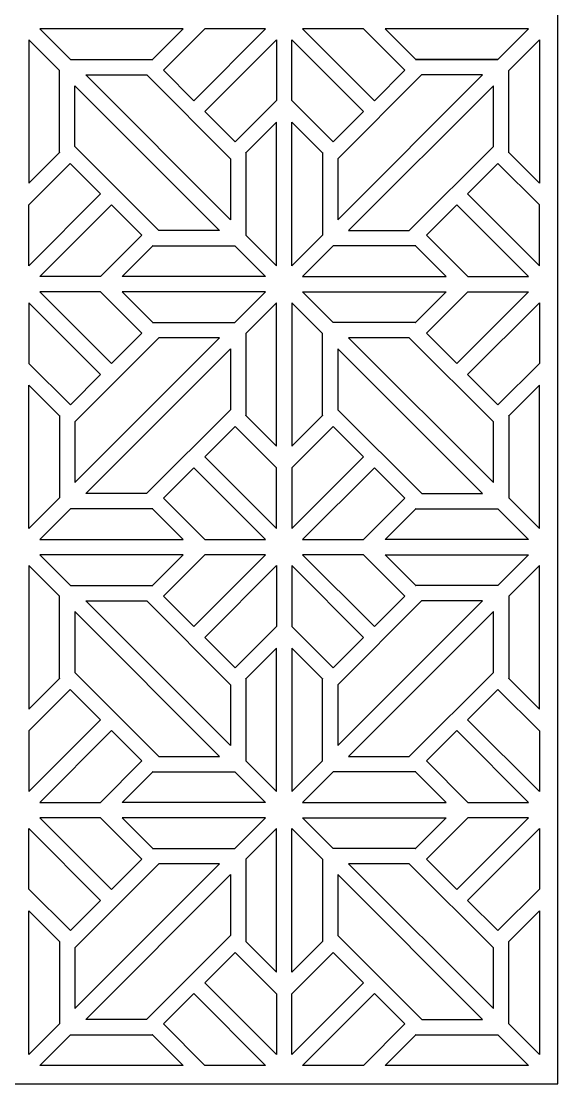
# Model space of a CAD drawing. Header units: centimetres. Extents: x -9.7 to 10.1, y -10.4 to 8.8.
# Drawn here: x -4.83 to 0, y -10.38 to -0.8 of the extents above; entities that cross this region are included whole.
import ezdxf

# ---------------------------------------------------------------- set-up
doc = ezdxf.new("R2010")
doc.units = ezdxf.units.CM
doc.header["$MEASUREMENT"] = 0

msp = doc.modelspace()

# ---------------------------------------------------------------- linework, layer by layer
at = {"color": 177}
for points, knots in [([(-9.6675, -10.37523), (-9.6675, -10.37523), (-9.6675, 8.76644), (-9.6675, 8.76644), (-9.6675, 8.76644), (-9.6675, 8.76644), (0, 8.76644), (0, 8.76644), (0, 8.76644), (0, 8.76644), (0, -10.37523), (0, -10.37523), (0, -10.37523), (0, -10.37523), (-9.6675, -10.37523), (-9.6675, -10.37523)], [0, 0, 0, 0, 0.2, 0.2, 0.2, 0.2, 0.4, 0.4, 0.4, 0.4, 0.6, 0.6, 0.6, 0.6, 1, 1, 1, 1]), ([(-3.64948, -1.14882), (-3.64948, -1.14882), (-3.64864, -1.14966), (-3.64864, -1.14966), (-3.64864, -1.14966), (-3.64864, -1.14966), (-4.39083, -1.14966), (-4.39083, -1.14966), (-4.39083, -1.14966), (-4.39083, -1.14966), (-4.66705, -0.87345), (-4.66705, -0.87345), (-4.66705, -0.87345), (-4.66705, -0.87345), (-3.37411, -0.87345), (-3.37411, -0.87345), (-3.37411, -0.87345), (-3.37411, -0.87345), (-3.65033, -1.14966), (-3.65033, -1.14966), (-3.65033, -1.14966), (-3.65033, -1.14966), (-3.64948, -1.14882), (-3.64948, -1.14882)], [0, 0, 0, 0, 0.1428571, 0.1428571, 0.1428571, 0.1428571, 0.2857143, 0.2857143, 0.2857143, 0.2857143, 0.4285714, 0.4285714, 0.4285714, 0.4285714, 0.5714286, 0.5714286, 0.5714286, 0.5714286, 0.7142857, 0.7142857, 0.7142857, 0.7142857, 1, 1, 1, 1]), ([(-3.55183, -1.24648), (-3.55183, -1.24648), (-3.17881, -0.87345), (-3.17881, -0.87345), (-3.17881, -0.87345), (-3.17881, -0.87345), (-2.63193, -0.87345), (-2.63193, -0.87345), (-2.63193, -0.87345), (-2.63193, -0.87345), (-3.27839, -1.51991), (-3.27839, -1.51991), (-3.27839, -1.51991), (-3.27839, -1.51991), (-3.55183, -1.24648), (-3.55183, -1.24648)], [0, 0, 0, 0, 0.2, 0.2, 0.2, 0.2, 0.4, 0.4, 0.4, 0.4, 0.6, 0.6, 0.6, 0.6, 1, 1, 1, 1]), ([(-1.65204, -1.51991), (-1.65204, -1.51991), (-2.2985, -0.87345), (-2.2985, -0.87345), (-2.2985, -0.87345), (-2.2985, -0.87345), (-1.75163, -0.87345), (-1.75163, -0.87345), (-1.75163, -0.87345), (-1.75163, -0.87345), (-1.37861, -1.24648), (-1.37861, -1.24648), (-1.37861, -1.24648), (-1.37861, -1.24648), (-1.65204, -1.51991), (-1.65204, -1.51991)], [0, 0, 0, 0, 0.2, 0.2, 0.2, 0.2, 0.4, 0.4, 0.4, 0.4, 0.6, 0.6, 0.6, 0.6, 1, 1, 1, 1]), ([(-1.2801, -1.14966), (-1.2801, -1.14966), (-1.55632, -0.87345), (-1.55632, -0.87345), (-1.55632, -0.87345), (-1.55632, -0.87345), (-0.26338, -0.87345), (-0.26338, -0.87345), (-0.26338, -0.87345), (-0.26338, -0.87345), (-0.5396, -1.14966), (-0.5396, -1.14966), (-0.5396, -1.14966), (-0.5396, -1.14966), (-1.2801, -1.14966), (-1.2801, -1.14966)], [0, 0, 0, 0, 0.2, 0.2, 0.2, 0.2, 0.4, 0.4, 0.4, 0.4, 0.6, 0.6, 0.6, 0.6, 1, 1, 1, 1]), ([(-4.48848, -1.98782), (-4.48848, -1.98782), (-4.7647, -2.26403), (-4.7647, -2.26403), (-4.7647, -2.26403), (-4.7647, -2.26403), (-4.7647, -0.9711), (-4.7647, -0.9711), (-4.7647, -0.9711), (-4.7647, -0.9711), (-4.48848, -1.24731), (-4.48848, -1.24731), (-4.48848, -1.24731), (-4.48848, -1.24731), (-4.48848, -1.98951), (-4.48848, -1.98951), (-4.48848, -1.98951), (-4.48848, -1.98951), (-4.48848, -1.98782), (-4.48848, -1.98782)], [0, 0, 0, 0, 0.1666667, 0.1666667, 0.1666667, 0.1666667, 0.3333333, 0.3333333, 0.3333333, 0.3333333, 0.5, 0.5, 0.5, 0.5, 0.6666667, 0.6666667, 0.6666667, 0.6666667, 1, 1, 1, 1]), ([(-2.53427, -1.51798), (-2.53427, -1.51798), (-2.53427, -0.9711), (-2.53427, -0.9711), (-2.53427, -0.9711), (-2.53427, -0.9711), (-3.18073, -1.61757), (-3.18073, -1.61757), (-3.18073, -1.61757), (-3.18073, -1.61757), (-2.9073, -1.891), (-2.9073, -1.891), (-2.9073, -1.891), (-2.9073, -1.891), (-2.53427, -1.51798), (-2.53427, -1.51798)], [0, 0, 0, 0, 0.2, 0.2, 0.2, 0.2, 0.4, 0.4, 0.4, 0.4, 0.6, 0.6, 0.6, 0.6, 1, 1, 1, 1]), ([(-1.7497, -1.61757), (-1.7497, -1.61757), (-2.39616, -0.9711), (-2.39616, -0.9711), (-2.39616, -0.9711), (-2.39616, -0.9711), (-2.39616, -1.51798), (-2.39616, -1.51798), (-2.39616, -1.51798), (-2.39616, -1.51798), (-2.02313, -1.891), (-2.02313, -1.891), (-2.02313, -1.891), (-2.02313, -1.891), (-1.7497, -1.61757), (-1.7497, -1.61757)], [0, 0, 0, 0, 0.2, 0.2, 0.2, 0.2, 0.4, 0.4, 0.4, 0.4, 0.6, 0.6, 0.6, 0.6, 1, 1, 1, 1]), ([(-0.44195, -1.98782), (-0.44195, -1.98782), (-0.16573, -2.26403), (-0.16573, -2.26403), (-0.16573, -2.26403), (-0.16573, -2.26403), (-0.16573, -0.9711), (-0.16573, -0.9711), (-0.16573, -0.9711), (-0.16573, -0.9711), (-0.44195, -1.24731), (-0.44195, -1.24731), (-0.44195, -1.24731), (-0.44195, -1.24731), (-0.44195, -1.98951), (-0.44195, -1.98951), (-0.44195, -1.98951), (-0.44195, -1.98951), (-0.44195, -1.98782), (-0.44195, -1.98782)], [0, 0, 0, 0, 0.1666667, 0.1666667, 0.1666667, 0.1666667, 0.3333333, 0.3333333, 0.3333333, 0.3333333, 0.5, 0.5, 0.5, 0.5, 0.6666667, 0.6666667, 0.6666667, 0.6666667, 1, 1, 1, 1]), ([(-1.28095, -1.14882), (-1.28095, -1.14882), (-1.28179, -1.14966), (-1.28179, -1.14966), (-1.28179, -1.14966), (-1.28179, -1.14966), (-0.5396, -1.14966), (-0.5396, -1.14966), (-0.5396, -1.14966), (-0.5396, -1.14966), (-1.28095, -1.14882), (-1.28095, -1.14882)], [0, 0, 0, 0, 0.25, 0.25, 0.25, 0.25, 0.5, 0.5, 0.5, 0.5, 1, 1, 1, 1]), ([(-3.70312, -1.28845), (-3.70312, -1.28845), (-4.25272, -1.28777), (-4.25272, -1.28777), (-4.25272, -1.28777), (-4.25272, -1.28777), (-2.94859, -2.5919), (-2.94859, -2.5919), (-2.94859, -2.5919), (-2.94859, -2.5919), (-2.94859, -2.04503), (-2.94859, -2.04503), (-2.94859, -2.04503), (-2.94859, -2.04503), (-3.70312, -1.28845), (-3.70312, -1.28845)], [0, 0, 0, 0, 0.2, 0.2, 0.2, 0.2, 0.4, 0.4, 0.4, 0.4, 0.6, 0.6, 0.6, 0.6, 1, 1, 1, 1]), ([(-1.98184, -2.04503), (-1.98184, -2.04503), (-1.22732, -1.28845), (-1.22732, -1.28845), (-1.22732, -1.28845), (-1.22732, -1.28845), (-0.67771, -1.28777), (-0.67771, -1.28777), (-0.67771, -1.28777), (-0.67771, -1.28777), (-1.98184, -2.5919), (-1.98184, -2.5919), (-1.98184, -2.5919), (-1.98184, -2.5919), (-1.98184, -2.04503), (-1.98184, -2.04503)], [0, 0, 0, 0, 0.2, 0.2, 0.2, 0.2, 0.4, 0.4, 0.4, 0.4, 0.6, 0.6, 0.6, 0.6, 1, 1, 1, 1]), ([(-3.04625, -2.68956), (-3.04625, -2.68956), (-4.35038, -1.38542), (-4.35038, -1.38542), (-4.35038, -1.38542), (-4.35038, -1.38542), (-4.35038, -1.9323), (-4.35038, -1.9323), (-4.35038, -1.9323), (-4.35038, -1.9323), (-3.59313, -2.68956), (-3.59313, -2.68956), (-3.59313, -2.68956), (-3.59313, -2.68956), (-3.04625, -2.68956), (-3.04625, -2.68956)], [0, 0, 0, 0, 0.2, 0.2, 0.2, 0.2, 0.4, 0.4, 0.4, 0.4, 0.6, 0.6, 0.6, 0.6, 1, 1, 1, 1]), ([(-1.33731, -2.68956), (-1.33731, -2.68956), (-1.88419, -2.68956), (-1.88419, -2.68956), (-1.88419, -2.68956), (-1.88419, -2.68956), (-0.58006, -1.38542), (-0.58006, -1.38542), (-0.58006, -1.38542), (-0.58006, -1.38542), (-0.58006, -1.9323), (-0.58006, -1.9323), (-0.58006, -1.9323), (-0.58006, -1.9323), (-1.33731, -2.68956), (-1.33731, -2.68956)], [0, 0, 0, 0, 0.2, 0.2, 0.2, 0.2, 0.4, 0.4, 0.4, 0.4, 0.6, 0.6, 0.6, 0.6, 1, 1, 1, 1]), ([(-2.81048, -1.98951), (-2.81048, -1.98951), (-2.53427, -1.71329), (-2.53427, -1.71329), (-2.53427, -1.71329), (-2.53427, -1.71329), (-2.53427, -3.00623), (-2.53427, -3.00623), (-2.53427, -3.00623), (-2.53427, -3.00623), (-2.81048, -2.73001), (-2.81048, -2.73001), (-2.81048, -2.73001), (-2.81048, -2.73001), (-2.81048, -1.98782), (-2.81048, -1.98782), (-2.81048, -1.98782), (-2.81048, -1.98782), (-2.80964, -1.98866), (-2.80964, -1.98866), (-2.80964, -1.98866), (-2.80964, -1.98866), (-2.81048, -1.98951), (-2.81048, -1.98951)], [0, 0, 0, 0, 0.1428571, 0.1428571, 0.1428571, 0.1428571, 0.2857143, 0.2857143, 0.2857143, 0.2857143, 0.4285714, 0.4285714, 0.4285714, 0.4285714, 0.5714286, 0.5714286, 0.5714286, 0.5714286, 0.7142857, 0.7142857, 0.7142857, 0.7142857, 1, 1, 1, 1]), ([(-2.11995, -1.98951), (-2.11995, -1.98951), (-2.39616, -1.71329), (-2.39616, -1.71329), (-2.39616, -1.71329), (-2.39616, -1.71329), (-2.39616, -3.00623), (-2.39616, -3.00623), (-2.39616, -3.00623), (-2.39616, -3.00623), (-2.11995, -2.73001), (-2.11995, -2.73001), (-2.11995, -2.73001), (-2.11995, -2.73001), (-2.11995, -1.98782), (-2.11995, -1.98782), (-2.11995, -1.98782), (-2.11995, -1.98782), (-2.12079, -1.98866), (-2.12079, -1.98866), (-2.12079, -1.98866), (-2.12079, -1.98866), (-2.11995, -1.98951), (-2.11995, -1.98951)], [0, 0, 0, 0, 0.1428571, 0.1428571, 0.1428571, 0.1428571, 0.2857143, 0.2857143, 0.2857143, 0.2857143, 0.4285714, 0.4285714, 0.4285714, 0.4285714, 0.5714286, 0.5714286, 0.5714286, 0.5714286, 0.7142857, 0.7142857, 0.7142857, 0.7142857, 1, 1, 1, 1]), ([(-4.7647, -3.00623), (-4.7647, -3.00623), (-4.11823, -2.35976), (-4.11823, -2.35976), (-4.11823, -2.35976), (-4.11823, -2.35976), (-4.39168, -2.08632), (-4.39168, -2.08632), (-4.39168, -2.08632), (-4.39168, -2.08632), (-4.7647, -2.45935), (-4.7647, -2.45935), (-4.7647, -2.45935), (-4.7647, -2.45935), (-4.7647, -3.00623), (-4.7647, -3.00623)], [0, 0, 0, 0, 0.2, 0.2, 0.2, 0.2, 0.4, 0.4, 0.4, 0.4, 0.6, 0.6, 0.6, 0.6, 1, 1, 1, 1]), ([(-0.16573, -3.00623), (-0.16573, -3.00623), (-0.8122, -2.35976), (-0.8122, -2.35976), (-0.8122, -2.35976), (-0.8122, -2.35976), (-0.53876, -2.08632), (-0.53876, -2.08632), (-0.53876, -2.08632), (-0.53876, -2.08632), (-0.16573, -2.45935), (-0.16573, -2.45935), (-0.16573, -2.45935), (-0.16573, -2.45935), (-0.16573, -3.00623), (-0.16573, -3.00623)], [0, 0, 0, 0, 0.2, 0.2, 0.2, 0.2, 0.4, 0.4, 0.4, 0.4, 0.6, 0.6, 0.6, 0.6, 1, 1, 1, 1]), ([(-3.74814, -2.72985), (-3.74814, -2.72985), (-4.02058, -2.45741), (-4.02058, -2.45741), (-4.02058, -2.45741), (-4.02058, -2.45741), (-4.66705, -3.10388), (-4.66705, -3.10388), (-4.66705, -3.10388), (-4.66705, -3.10388), (-4.12017, -3.10388), (-4.12017, -3.10388), (-4.12017, -3.10388), (-4.12017, -3.10388), (-3.74814, -2.72985), (-3.74814, -2.72985)], [0, 0, 0, 0, 0.2, 0.2, 0.2, 0.2, 0.4, 0.4, 0.4, 0.4, 0.6, 0.6, 0.6, 0.6, 1, 1, 1, 1]), ([(-0.81026, -3.10388), (-0.81026, -3.10388), (-1.18229, -2.72985), (-1.18229, -2.72985), (-1.18229, -2.72985), (-1.18229, -2.72985), (-0.90985, -2.45741), (-0.90985, -2.45741), (-0.90985, -2.45741), (-0.90985, -2.45741), (-0.26338, -3.10388), (-0.26338, -3.10388), (-0.26338, -3.10388), (-0.26338, -3.10388), (-0.81026, -3.10388), (-0.81026, -3.10388)], [0, 0, 0, 0, 0.2, 0.2, 0.2, 0.2, 0.4, 0.4, 0.4, 0.4, 0.6, 0.6, 0.6, 0.6, 1, 1, 1, 1]), ([(-3.64864, -2.82766), (-3.64864, -2.82766), (-3.92485, -3.10388), (-3.92485, -3.10388), (-3.92485, -3.10388), (-3.92485, -3.10388), (-2.63193, -3.10388), (-2.63193, -3.10388), (-2.63193, -3.10388), (-2.63193, -3.10388), (-2.90814, -2.82766), (-2.90814, -2.82766), (-2.90814, -2.82766), (-2.90814, -2.82766), (-3.65033, -2.82766), (-3.65033, -2.82766), (-3.65033, -2.82766), (-3.65033, -2.82766), (-3.64948, -2.82851), (-3.64948, -2.82851), (-3.64948, -2.82851), (-3.64948, -2.82851), (-3.64864, -2.82766), (-3.64864, -2.82766)], [0, 0, 0, 0, 0.1428571, 0.1428571, 0.1428571, 0.1428571, 0.2857143, 0.2857143, 0.2857143, 0.2857143, 0.4285714, 0.4285714, 0.4285714, 0.4285714, 0.5714286, 0.5714286, 0.5714286, 0.5714286, 0.7142857, 0.7142857, 0.7142857, 0.7142857, 1, 1, 1, 1]), ([(-1.28179, -2.82766), (-1.28179, -2.82766), (-1.00558, -3.10388), (-1.00558, -3.10388), (-1.00558, -3.10388), (-1.00558, -3.10388), (-2.2985, -3.10388), (-2.2985, -3.10388), (-2.2985, -3.10388), (-2.2985, -3.10388), (-2.02229, -2.82766), (-2.02229, -2.82766), (-2.02229, -2.82766), (-2.02229, -2.82766), (-1.2801, -2.82766), (-1.2801, -2.82766), (-1.2801, -2.82766), (-1.2801, -2.82766), (-1.28095, -2.82851), (-1.28095, -2.82851), (-1.28095, -2.82851), (-1.28095, -2.82851), (-1.28179, -2.82766), (-1.28179, -2.82766)], [0, 0, 0, 0, 0.1428571, 0.1428571, 0.1428571, 0.1428571, 0.2857143, 0.2857143, 0.2857143, 0.2857143, 0.4285714, 0.4285714, 0.4285714, 0.4285714, 0.5714286, 0.5714286, 0.5714286, 0.5714286, 0.7142857, 0.7142857, 0.7142857, 0.7142857, 1, 1, 1, 1]), ([(-4.66705, -3.24198), (-4.66705, -3.24198), (-4.12017, -3.24198), (-4.12017, -3.24198), (-4.12017, -3.24198), (-4.12017, -3.24198), (-3.74714, -3.61501), (-3.74714, -3.61501), (-3.74714, -3.61501), (-3.74714, -3.61501), (-4.02058, -3.88845), (-4.02058, -3.88845), (-4.02058, -3.88845), (-4.02058, -3.88845), (-4.66705, -3.24198), (-4.66705, -3.24198)], [0, 0, 0, 0, 0.2, 0.2, 0.2, 0.2, 0.4, 0.4, 0.4, 0.4, 0.6, 0.6, 0.6, 0.6, 1, 1, 1, 1]), ([(-3.64864, -3.5182), (-3.64864, -3.5182), (-3.92485, -3.24198), (-3.92485, -3.24198), (-3.92485, -3.24198), (-3.92485, -3.24198), (-2.63193, -3.24198), (-2.63193, -3.24198), (-2.63193, -3.24198), (-2.63193, -3.24198), (-2.90814, -3.5182), (-2.90814, -3.5182), (-2.90814, -3.5182), (-2.90814, -3.5182), (-3.65033, -3.5182), (-3.65033, -3.5182), (-3.65033, -3.5182), (-3.65033, -3.5182), (-3.64864, -3.5182), (-3.64864, -3.5182)], [0, 0, 0, 0, 0.1666667, 0.1666667, 0.1666667, 0.1666667, 0.3333333, 0.3333333, 0.3333333, 0.3333333, 0.5, 0.5, 0.5, 0.5, 0.6666667, 0.6666667, 0.6666667, 0.6666667, 1, 1, 1, 1]), ([(-1.28179, -3.5182), (-1.28179, -3.5182), (-1.00558, -3.24198), (-1.00558, -3.24198), (-1.00558, -3.24198), (-1.00558, -3.24198), (-2.2985, -3.24198), (-2.2985, -3.24198), (-2.2985, -3.24198), (-2.2985, -3.24198), (-2.02229, -3.5182), (-2.02229, -3.5182), (-2.02229, -3.5182), (-2.02229, -3.5182), (-1.2801, -3.5182), (-1.2801, -3.5182), (-1.2801, -3.5182), (-1.2801, -3.5182), (-1.28179, -3.5182), (-1.28179, -3.5182)], [0, 0, 0, 0, 0.1666667, 0.1666667, 0.1666667, 0.1666667, 0.3333333, 0.3333333, 0.3333333, 0.3333333, 0.5, 0.5, 0.5, 0.5, 0.6666667, 0.6666667, 0.6666667, 0.6666667, 1, 1, 1, 1]), ([(-0.26338, -3.24198), (-0.26338, -3.24198), (-0.81026, -3.24198), (-0.81026, -3.24198), (-0.81026, -3.24198), (-0.81026, -3.24198), (-1.18329, -3.61501), (-1.18329, -3.61501), (-1.18329, -3.61501), (-1.18329, -3.61501), (-0.90985, -3.88845), (-0.90985, -3.88845), (-0.90985, -3.88845), (-0.90985, -3.88845), (-0.26338, -3.24198), (-0.26338, -3.24198)], [0, 0, 0, 0, 0.2, 0.2, 0.2, 0.2, 0.4, 0.4, 0.4, 0.4, 0.6, 0.6, 0.6, 0.6, 1, 1, 1, 1]), ([(-4.7647, -3.88652), (-4.7647, -3.88652), (-4.7647, -3.33964), (-4.7647, -3.33964), (-4.7647, -3.33964), (-4.7647, -3.33964), (-4.11823, -3.98611), (-4.11823, -3.98611), (-4.11823, -3.98611), (-4.11823, -3.98611), (-4.39067, -4.25855), (-4.39067, -4.25855), (-4.39067, -4.25855), (-4.39067, -4.25855), (-4.7647, -3.88652), (-4.7647, -3.88652)], [0, 0, 0, 0, 0.2, 0.2, 0.2, 0.2, 0.4, 0.4, 0.4, 0.4, 0.6, 0.6, 0.6, 0.6, 1, 1, 1, 1]), ([(-2.80964, -4.35721), (-2.80964, -4.35721), (-2.81048, -4.35805), (-2.81048, -4.35805), (-2.81048, -4.35805), (-2.81048, -4.35805), (-2.81048, -3.61586), (-2.81048, -3.61586), (-2.81048, -3.61586), (-2.81048, -3.61586), (-2.53427, -3.33964), (-2.53427, -3.33964), (-2.53427, -3.33964), (-2.53427, -3.33964), (-2.53427, -4.63257), (-2.53427, -4.63257), (-2.53427, -4.63257), (-2.53427, -4.63257), (-2.81048, -4.35636), (-2.81048, -4.35636), (-2.81048, -4.35636), (-2.81048, -4.35636), (-2.80964, -4.35721), (-2.80964, -4.35721)], [0, 0, 0, 0, 0.1428571, 0.1428571, 0.1428571, 0.1428571, 0.2857143, 0.2857143, 0.2857143, 0.2857143, 0.4285714, 0.4285714, 0.4285714, 0.4285714, 0.5714286, 0.5714286, 0.5714286, 0.5714286, 0.7142857, 0.7142857, 0.7142857, 0.7142857, 1, 1, 1, 1]), ([(-2.11995, -4.35636), (-2.11995, -4.35636), (-2.39616, -4.63257), (-2.39616, -4.63257), (-2.39616, -4.63257), (-2.39616, -4.63257), (-2.39616, -3.33964), (-2.39616, -3.33964), (-2.39616, -3.33964), (-2.39616, -3.33964), (-2.11995, -3.61586), (-2.11995, -3.61586), (-2.11995, -3.61586), (-2.11995, -3.61586), (-2.11995, -4.35805), (-2.11995, -4.35805), (-2.11995, -4.35805), (-2.11995, -4.35805), (-2.12079, -4.35721), (-2.12079, -4.35721), (-2.12079, -4.35721), (-2.12079, -4.35721), (-2.11995, -4.35636), (-2.11995, -4.35636)], [0, 0, 0, 0, 0.1428571, 0.1428571, 0.1428571, 0.1428571, 0.2857143, 0.2857143, 0.2857143, 0.2857143, 0.4285714, 0.4285714, 0.4285714, 0.4285714, 0.5714286, 0.5714286, 0.5714286, 0.5714286, 0.7142857, 0.7142857, 0.7142857, 0.7142857, 1, 1, 1, 1]), ([(-0.16573, -3.88652), (-0.16573, -3.88652), (-0.16573, -3.33964), (-0.16573, -3.33964), (-0.16573, -3.33964), (-0.16573, -3.33964), (-0.8122, -3.98611), (-0.8122, -3.98611), (-0.8122, -3.98611), (-0.8122, -3.98611), (-0.53976, -4.25855), (-0.53976, -4.25855), (-0.53976, -4.25855), (-0.53976, -4.25855), (-0.16573, -3.88652), (-0.16573, -3.88652)], [0, 0, 0, 0, 0.2, 0.2, 0.2, 0.2, 0.4, 0.4, 0.4, 0.4, 0.6, 0.6, 0.6, 0.6, 1, 1, 1, 1]), ([(-4.35038, -4.41357), (-4.35038, -4.41357), (-3.59313, -3.65631), (-3.59313, -3.65631), (-3.59313, -3.65631), (-3.59313, -3.65631), (-3.04625, -3.65631), (-3.04625, -3.65631), (-3.04625, -3.65631), (-3.04625, -3.65631), (-4.35038, -4.96044), (-4.35038, -4.96044), (-4.35038, -4.96044), (-4.35038, -4.96044), (-4.35038, -4.41357), (-4.35038, -4.41357)], [0, 0, 0, 0, 0.2, 0.2, 0.2, 0.2, 0.4, 0.4, 0.4, 0.4, 0.6, 0.6, 0.6, 0.6, 1, 1, 1, 1]), ([(-1.88419, -3.65631), (-1.88419, -3.65631), (-1.33731, -3.65631), (-1.33731, -3.65631), (-1.33731, -3.65631), (-1.33731, -3.65631), (-0.58006, -4.41357), (-0.58006, -4.41357), (-0.58006, -4.41357), (-0.58006, -4.41357), (-0.58006, -4.96044), (-0.58006, -4.96044), (-0.58006, -4.96044), (-0.58006, -4.96044), (-1.88419, -3.65631), (-1.88419, -3.65631)], [0, 0, 0, 0, 0.2, 0.2, 0.2, 0.2, 0.4, 0.4, 0.4, 0.4, 0.6, 0.6, 0.6, 0.6, 1, 1, 1, 1]), ([(-4.25272, -5.0581), (-4.25272, -5.0581), (-3.70585, -5.0581), (-3.70585, -5.0581), (-3.70585, -5.0581), (-3.70585, -5.0581), (-2.94928, -4.30357), (-2.94928, -4.30357), (-2.94928, -4.30357), (-2.94928, -4.30357), (-2.94859, -3.75397), (-2.94859, -3.75397), (-2.94859, -3.75397), (-2.94859, -3.75397), (-4.25272, -5.0581), (-4.25272, -5.0581)], [0, 0, 0, 0, 0.2, 0.2, 0.2, 0.2, 0.4, 0.4, 0.4, 0.4, 0.6, 0.6, 0.6, 0.6, 1, 1, 1, 1]), ([(-0.67771, -5.0581), (-0.67771, -5.0581), (-1.22458, -5.0581), (-1.22458, -5.0581), (-1.22458, -5.0581), (-1.22458, -5.0581), (-1.98116, -4.30357), (-1.98116, -4.30357), (-1.98116, -4.30357), (-1.98116, -4.30357), (-1.98184, -3.75397), (-1.98184, -3.75397), (-1.98184, -3.75397), (-1.98184, -3.75397), (-0.67771, -5.0581), (-0.67771, -5.0581)], [0, 0, 0, 0, 0.2, 0.2, 0.2, 0.2, 0.4, 0.4, 0.4, 0.4, 0.6, 0.6, 0.6, 0.6, 1, 1, 1, 1]), ([(-4.48849, -4.35805), (-4.48849, -4.35805), (-4.7647, -4.08184), (-4.7647, -4.08184), (-4.7647, -4.08184), (-4.7647, -4.08184), (-4.7647, -5.37476), (-4.7647, -5.37476), (-4.7647, -5.37476), (-4.7647, -5.37476), (-4.48849, -5.09855), (-4.48849, -5.09855), (-4.48849, -5.09855), (-4.48849, -5.09855), (-4.48849, -4.35636), (-4.48849, -4.35636), (-4.48849, -4.35636), (-4.48849, -4.35636), (-4.48933, -4.35721), (-4.48933, -4.35721), (-4.48933, -4.35721), (-4.48933, -4.35721), (-4.48849, -4.35805), (-4.48849, -4.35805)], [0, 0, 0, 0, 0.1428571, 0.1428571, 0.1428571, 0.1428571, 0.2857143, 0.2857143, 0.2857143, 0.2857143, 0.4285714, 0.4285714, 0.4285714, 0.4285714, 0.5714286, 0.5714286, 0.5714286, 0.5714286, 0.7142857, 0.7142857, 0.7142857, 0.7142857, 1, 1, 1, 1]), ([(-0.44195, -4.35805), (-0.44195, -4.35805), (-0.16573, -4.08184), (-0.16573, -4.08184), (-0.16573, -4.08184), (-0.16573, -4.08184), (-0.16573, -5.37476), (-0.16573, -5.37476), (-0.16573, -5.37476), (-0.16573, -5.37476), (-0.44195, -5.09855), (-0.44195, -5.09855), (-0.44195, -5.09855), (-0.44195, -5.09855), (-0.44195, -4.35636), (-0.44195, -4.35636), (-0.44195, -4.35636), (-0.44195, -4.35636), (-0.4411, -4.35721), (-0.4411, -4.35721), (-0.4411, -4.35721), (-0.4411, -4.35721), (-0.44195, -4.35805), (-0.44195, -4.35805)], [0, 0, 0, 0, 0.1428571, 0.1428571, 0.1428571, 0.1428571, 0.2857143, 0.2857143, 0.2857143, 0.2857143, 0.4285714, 0.4285714, 0.4285714, 0.4285714, 0.5714286, 0.5714286, 0.5714286, 0.5714286, 0.7142857, 0.7142857, 0.7142857, 0.7142857, 1, 1, 1, 1]), ([(-2.9073, -4.45486), (-2.9073, -4.45486), (-2.53427, -4.82788), (-2.53427, -4.82788), (-2.53427, -4.82788), (-2.53427, -4.82788), (-2.53427, -5.37476), (-2.53427, -5.37476), (-2.53427, -5.37476), (-2.53427, -5.37476), (-3.18073, -4.7283), (-3.18073, -4.7283), (-3.18073, -4.7283), (-3.18073, -4.7283), (-2.9073, -4.45486), (-2.9073, -4.45486)], [0, 0, 0, 0, 0.2, 0.2, 0.2, 0.2, 0.4, 0.4, 0.4, 0.4, 0.6, 0.6, 0.6, 0.6, 1, 1, 1, 1]), ([(-2.02313, -4.45486), (-2.02313, -4.45486), (-1.7497, -4.7283), (-1.7497, -4.7283), (-1.7497, -4.7283), (-1.7497, -4.7283), (-2.39616, -5.37476), (-2.39616, -5.37476), (-2.39616, -5.37476), (-2.39616, -5.37476), (-2.39616, -4.82788), (-2.39616, -4.82788), (-2.39616, -4.82788), (-2.39616, -4.82788), (-2.02313, -4.45486), (-2.02313, -4.45486)], [0, 0, 0, 0, 0.2, 0.2, 0.2, 0.2, 0.4, 0.4, 0.4, 0.4, 0.6, 0.6, 0.6, 0.6, 1, 1, 1, 1]), ([(-3.27839, -4.82596), (-3.27839, -4.82596), (-2.63193, -5.47242), (-2.63193, -5.47242), (-2.63193, -5.47242), (-2.63193, -5.47242), (-3.17881, -5.47242), (-3.17881, -5.47242), (-3.17881, -5.47242), (-3.17881, -5.47242), (-3.55183, -5.09939), (-3.55183, -5.09939), (-3.55183, -5.09939), (-3.55183, -5.09939), (-3.27839, -4.82596), (-3.27839, -4.82596)], [0, 0, 0, 0, 0.2, 0.2, 0.2, 0.2, 0.4, 0.4, 0.4, 0.4, 0.6, 0.6, 0.6, 0.6, 1, 1, 1, 1]), ([(-1.37861, -5.09939), (-1.37861, -5.09939), (-1.75163, -5.47242), (-1.75163, -5.47242), (-1.75163, -5.47242), (-1.75163, -5.47242), (-2.2985, -5.47242), (-2.2985, -5.47242), (-2.2985, -5.47242), (-2.2985, -5.47242), (-1.65204, -4.82596), (-1.65204, -4.82596), (-1.65204, -4.82596), (-1.65204, -4.82596), (-1.37861, -5.09939), (-1.37861, -5.09939)], [0, 0, 0, 0, 0.2, 0.2, 0.2, 0.2, 0.4, 0.4, 0.4, 0.4, 0.6, 0.6, 0.6, 0.6, 1, 1, 1, 1]), ([(-3.65033, -5.1962), (-3.65033, -5.1962), (-3.37411, -5.47242), (-3.37411, -5.47242), (-3.37411, -5.47242), (-3.37411, -5.47242), (-4.66705, -5.47242), (-4.66705, -5.47242), (-4.66705, -5.47242), (-4.66705, -5.47242), (-4.39083, -5.1962), (-4.39083, -5.1962), (-4.39083, -5.1962), (-4.39083, -5.1962), (-3.64864, -5.1962), (-3.64864, -5.1962), (-3.64864, -5.1962), (-3.64864, -5.1962), (-3.64948, -5.19705), (-3.64948, -5.19705), (-3.64948, -5.19705), (-3.64948, -5.19705), (-3.65033, -5.1962), (-3.65033, -5.1962)], [0, 0, 0, 0, 0.1428571, 0.1428571, 0.1428571, 0.1428571, 0.2857143, 0.2857143, 0.2857143, 0.2857143, 0.4285714, 0.4285714, 0.4285714, 0.4285714, 0.5714286, 0.5714286, 0.5714286, 0.5714286, 0.7142857, 0.7142857, 0.7142857, 0.7142857, 1, 1, 1, 1]), ([(-1.2801, -5.1962), (-1.2801, -5.1962), (-1.55632, -5.47242), (-1.55632, -5.47242), (-1.55632, -5.47242), (-1.55632, -5.47242), (-0.26338, -5.47242), (-0.26338, -5.47242), (-0.26338, -5.47242), (-0.26338, -5.47242), (-0.5396, -5.1962), (-0.5396, -5.1962), (-0.5396, -5.1962), (-0.5396, -5.1962), (-1.28179, -5.1962), (-1.28179, -5.1962), (-1.28179, -5.1962), (-1.28179, -5.1962), (-1.28095, -5.19705), (-1.28095, -5.19705), (-1.28095, -5.19705), (-1.28095, -5.19705), (-1.2801, -5.1962), (-1.2801, -5.1962)], [0, 0, 0, 0, 0.1428571, 0.1428571, 0.1428571, 0.1428571, 0.2857143, 0.2857143, 0.2857143, 0.2857143, 0.4285714, 0.4285714, 0.4285714, 0.4285714, 0.5714286, 0.5714286, 0.5714286, 0.5714286, 0.7142857, 0.7142857, 0.7142857, 0.7142857, 1, 1, 1, 1]), ([(-3.64948, -5.88589), (-3.64948, -5.88589), (-3.64864, -5.88674), (-3.64864, -5.88674), (-3.64864, -5.88674), (-3.64864, -5.88674), (-4.39083, -5.88674), (-4.39083, -5.88674), (-4.39083, -5.88674), (-4.39083, -5.88674), (-4.66705, -5.61053), (-4.66705, -5.61053), (-4.66705, -5.61053), (-4.66705, -5.61053), (-3.37411, -5.61053), (-3.37411, -5.61053), (-3.37411, -5.61053), (-3.37411, -5.61053), (-3.65033, -5.88674), (-3.65033, -5.88674), (-3.65033, -5.88674), (-3.65033, -5.88674), (-3.64948, -5.88589), (-3.64948, -5.88589)], [0, 0, 0, 0, 0.1428571, 0.1428571, 0.1428571, 0.1428571, 0.2857143, 0.2857143, 0.2857143, 0.2857143, 0.4285714, 0.4285714, 0.4285714, 0.4285714, 0.5714286, 0.5714286, 0.5714286, 0.5714286, 0.7142857, 0.7142857, 0.7142857, 0.7142857, 1, 1, 1, 1]), ([(-3.55183, -5.98355), (-3.55183, -5.98355), (-3.17881, -5.61053), (-3.17881, -5.61053), (-3.17881, -5.61053), (-3.17881, -5.61053), (-2.63193, -5.61053), (-2.63193, -5.61053), (-2.63193, -5.61053), (-2.63193, -5.61053), (-3.27839, -6.257), (-3.27839, -6.257), (-3.27839, -6.257), (-3.27839, -6.257), (-3.55183, -5.98355), (-3.55183, -5.98355)], [0, 0, 0, 0, 0.2, 0.2, 0.2, 0.2, 0.4, 0.4, 0.4, 0.4, 0.6, 0.6, 0.6, 0.6, 1, 1, 1, 1]), ([(-1.65204, -6.257), (-1.65204, -6.257), (-2.2985, -5.61053), (-2.2985, -5.61053), (-2.2985, -5.61053), (-2.2985, -5.61053), (-1.75163, -5.61053), (-1.75163, -5.61053), (-1.75163, -5.61053), (-1.75163, -5.61053), (-1.37861, -5.98355), (-1.37861, -5.98355), (-1.37861, -5.98355), (-1.37861, -5.98355), (-1.65204, -6.257), (-1.65204, -6.257)], [0, 0, 0, 0, 0.2, 0.2, 0.2, 0.2, 0.4, 0.4, 0.4, 0.4, 0.6, 0.6, 0.6, 0.6, 1, 1, 1, 1]), ([(-1.28095, -5.88589), (-1.28095, -5.88589), (-1.28179, -5.88674), (-1.28179, -5.88674), (-1.28179, -5.88674), (-1.28179, -5.88674), (-0.5396, -5.88674), (-0.5396, -5.88674), (-0.5396, -5.88674), (-0.5396, -5.88674), (-0.26338, -5.61053), (-0.26338, -5.61053), (-0.26338, -5.61053), (-0.26338, -5.61053), (-1.55632, -5.61053), (-1.55632, -5.61053), (-1.55632, -5.61053), (-1.55632, -5.61053), (-1.2801, -5.88674), (-1.2801, -5.88674), (-1.2801, -5.88674), (-1.2801, -5.88674), (-1.28095, -5.88589), (-1.28095, -5.88589)], [0, 0, 0, 0, 0.1428571, 0.1428571, 0.1428571, 0.1428571, 0.2857143, 0.2857143, 0.2857143, 0.2857143, 0.4285714, 0.4285714, 0.4285714, 0.4285714, 0.5714286, 0.5714286, 0.5714286, 0.5714286, 0.7142857, 0.7142857, 0.7142857, 0.7142857, 1, 1, 1, 1]), ([(-4.48848, -6.7249), (-4.48848, -6.7249), (-4.7647, -7.00112), (-4.7647, -7.00112), (-4.7647, -7.00112), (-4.7647, -7.00112), (-4.7647, -5.70819), (-4.7647, -5.70819), (-4.7647, -5.70819), (-4.7647, -5.70819), (-4.48848, -5.9844), (-4.48848, -5.9844), (-4.48848, -5.9844), (-4.48848, -5.9844), (-4.48848, -6.72659), (-4.48848, -6.72659), (-4.48848, -6.72659), (-4.48848, -6.72659), (-4.48848, -6.7249), (-4.48848, -6.7249)], [0, 0, 0, 0, 0.1666667, 0.1666667, 0.1666667, 0.1666667, 0.3333333, 0.3333333, 0.3333333, 0.3333333, 0.5, 0.5, 0.5, 0.5, 0.6666667, 0.6666667, 0.6666667, 0.6666667, 1, 1, 1, 1]), ([(-3.18073, -6.35465), (-3.18073, -6.35465), (-2.9073, -6.62809), (-2.9073, -6.62809), (-2.9073, -6.62809), (-2.9073, -6.62809), (-2.53427, -6.25506), (-2.53427, -6.25506), (-2.53427, -6.25506), (-2.53427, -6.25506), (-2.53427, -5.70819), (-2.53427, -5.70819), (-2.53427, -5.70819), (-2.53427, -5.70819), (-3.18073, -6.35465), (-3.18073, -6.35465)], [0, 0, 0, 0, 0.2, 0.2, 0.2, 0.2, 0.4, 0.4, 0.4, 0.4, 0.6, 0.6, 0.6, 0.6, 1, 1, 1, 1]), ([(-1.7497, -6.35465), (-1.7497, -6.35465), (-2.02313, -6.62809), (-2.02313, -6.62809), (-2.02313, -6.62809), (-2.02313, -6.62809), (-2.39616, -6.25506), (-2.39616, -6.25506), (-2.39616, -6.25506), (-2.39616, -6.25506), (-2.39616, -5.70819), (-2.39616, -5.70819), (-2.39616, -5.70819), (-2.39616, -5.70819), (-1.7497, -6.35465), (-1.7497, -6.35465)], [0, 0, 0, 0, 0.2, 0.2, 0.2, 0.2, 0.4, 0.4, 0.4, 0.4, 0.6, 0.6, 0.6, 0.6, 1, 1, 1, 1]), ([(-0.44195, -6.72659), (-0.44195, -6.72659), (-0.44195, -5.9844), (-0.44195, -5.9844), (-0.44195, -5.9844), (-0.44195, -5.9844), (-0.16573, -5.70819), (-0.16573, -5.70819), (-0.16573, -5.70819), (-0.16573, -5.70819), (-0.16573, -7.00112), (-0.16573, -7.00112), (-0.16573, -7.00112), (-0.16573, -7.00112), (-0.44195, -6.7249), (-0.44195, -6.7249), (-0.44195, -6.7249), (-0.44195, -6.7249), (-0.44195, -6.72659), (-0.44195, -6.72659)], [0, 0, 0, 0, 0.1666667, 0.1666667, 0.1666667, 0.1666667, 0.3333333, 0.3333333, 0.3333333, 0.3333333, 0.5, 0.5, 0.5, 0.5, 0.6666667, 0.6666667, 0.6666667, 0.6666667, 1, 1, 1, 1]), ([(-2.94859, -6.7821), (-2.94859, -6.7821), (-3.70312, -6.02554), (-3.70312, -6.02554), (-3.70312, -6.02554), (-3.70312, -6.02554), (-4.25272, -6.02485), (-4.25272, -6.02485), (-4.25272, -6.02485), (-4.25272, -6.02485), (-2.94859, -7.32898), (-2.94859, -7.32898), (-2.94859, -7.32898), (-2.94859, -7.32898), (-2.94859, -6.7821), (-2.94859, -6.7821)], [0, 0, 0, 0, 0.2, 0.2, 0.2, 0.2, 0.4, 0.4, 0.4, 0.4, 0.6, 0.6, 0.6, 0.6, 1, 1, 1, 1]), ([(-1.22732, -6.02554), (-1.22732, -6.02554), (-0.67771, -6.02485), (-0.67771, -6.02485), (-0.67771, -6.02485), (-0.67771, -6.02485), (-1.98184, -7.32898), (-1.98184, -7.32898), (-1.98184, -7.32898), (-1.98184, -7.32898), (-1.98184, -6.7821), (-1.98184, -6.7821), (-1.98184, -6.7821), (-1.98184, -6.7821), (-1.22732, -6.02554), (-1.22732, -6.02554)], [0, 0, 0, 0, 0.2, 0.2, 0.2, 0.2, 0.4, 0.4, 0.4, 0.4, 0.6, 0.6, 0.6, 0.6, 1, 1, 1, 1]), ([(-3.59313, -7.42664), (-3.59313, -7.42664), (-4.35038, -6.66939), (-4.35038, -6.66939), (-4.35038, -6.66939), (-4.35038, -6.66939), (-4.35038, -6.12251), (-4.35038, -6.12251), (-4.35038, -6.12251), (-4.35038, -6.12251), (-3.04625, -7.42664), (-3.04625, -7.42664), (-3.04625, -7.42664), (-3.04625, -7.42664), (-3.59313, -7.42664), (-3.59313, -7.42664)], [0, 0, 0, 0, 0.2, 0.2, 0.2, 0.2, 0.4, 0.4, 0.4, 0.4, 0.6, 0.6, 0.6, 0.6, 1, 1, 1, 1]), ([(-1.88419, -7.42664), (-1.88419, -7.42664), (-0.58006, -6.12251), (-0.58006, -6.12251), (-0.58006, -6.12251), (-0.58006, -6.12251), (-0.58006, -6.66939), (-0.58006, -6.66939), (-0.58006, -6.66939), (-0.58006, -6.66939), (-1.33731, -7.42664), (-1.33731, -7.42664), (-1.33731, -7.42664), (-1.33731, -7.42664), (-1.88419, -7.42664), (-1.88419, -7.42664)], [0, 0, 0, 0, 0.2, 0.2, 0.2, 0.2, 0.4, 0.4, 0.4, 0.4, 0.6, 0.6, 0.6, 0.6, 1, 1, 1, 1]), ([(-2.81048, -6.72659), (-2.81048, -6.72659), (-2.53427, -6.45037), (-2.53427, -6.45037), (-2.53427, -6.45037), (-2.53427, -6.45037), (-2.53427, -7.7433), (-2.53427, -7.7433), (-2.53427, -7.7433), (-2.53427, -7.7433), (-2.81048, -7.46709), (-2.81048, -7.46709), (-2.81048, -7.46709), (-2.81048, -7.46709), (-2.81048, -6.7249), (-2.81048, -6.7249), (-2.81048, -6.7249), (-2.81048, -6.7249), (-2.80964, -6.72574), (-2.80964, -6.72574), (-2.80964, -6.72574), (-2.80964, -6.72574), (-2.81048, -6.72659), (-2.81048, -6.72659)], [0, 0, 0, 0, 0.1428571, 0.1428571, 0.1428571, 0.1428571, 0.2857143, 0.2857143, 0.2857143, 0.2857143, 0.4285714, 0.4285714, 0.4285714, 0.4285714, 0.5714286, 0.5714286, 0.5714286, 0.5714286, 0.7142857, 0.7142857, 0.7142857, 0.7142857, 1, 1, 1, 1]), ([(-2.12079, -6.72574), (-2.12079, -6.72574), (-2.11995, -6.7249), (-2.11995, -6.7249), (-2.11995, -6.7249), (-2.11995, -6.7249), (-2.11995, -7.46709), (-2.11995, -7.46709), (-2.11995, -7.46709), (-2.11995, -7.46709), (-2.39616, -7.7433), (-2.39616, -7.7433), (-2.39616, -7.7433), (-2.39616, -7.7433), (-2.39616, -6.45037), (-2.39616, -6.45037), (-2.39616, -6.45037), (-2.39616, -6.45037), (-2.11995, -6.72659), (-2.11995, -6.72659), (-2.11995, -6.72659), (-2.11995, -6.72659), (-2.12079, -6.72574), (-2.12079, -6.72574)], [0, 0, 0, 0, 0.1428571, 0.1428571, 0.1428571, 0.1428571, 0.2857143, 0.2857143, 0.2857143, 0.2857143, 0.4285714, 0.4285714, 0.4285714, 0.4285714, 0.5714286, 0.5714286, 0.5714286, 0.5714286, 0.7142857, 0.7142857, 0.7142857, 0.7142857, 1, 1, 1, 1]), ([(-4.7647, -7.19643), (-4.7647, -7.19643), (-4.39168, -6.8234), (-4.39168, -6.8234), (-4.39168, -6.8234), (-4.39168, -6.8234), (-4.11823, -7.09684), (-4.11823, -7.09684), (-4.11823, -7.09684), (-4.11823, -7.09684), (-4.7647, -7.7433), (-4.7647, -7.7433), (-4.7647, -7.7433), (-4.7647, -7.7433), (-4.7647, -7.19643), (-4.7647, -7.19643)], [0, 0, 0, 0, 0.2, 0.2, 0.2, 0.2, 0.4, 0.4, 0.4, 0.4, 0.6, 0.6, 0.6, 0.6, 1, 1, 1, 1]), ([(-0.16573, -7.19643), (-0.16573, -7.19643), (-0.53876, -6.8234), (-0.53876, -6.8234), (-0.53876, -6.8234), (-0.53876, -6.8234), (-0.8122, -7.09684), (-0.8122, -7.09684), (-0.8122, -7.09684), (-0.8122, -7.09684), (-0.16573, -7.7433), (-0.16573, -7.7433), (-0.16573, -7.7433), (-0.16573, -7.7433), (-0.16573, -7.19643), (-0.16573, -7.19643)], [0, 0, 0, 0, 0.2, 0.2, 0.2, 0.2, 0.4, 0.4, 0.4, 0.4, 0.6, 0.6, 0.6, 0.6, 1, 1, 1, 1]), ([(-4.66705, -7.84096), (-4.66705, -7.84096), (-4.02058, -7.19449), (-4.02058, -7.19449), (-4.02058, -7.19449), (-4.02058, -7.19449), (-3.74814, -7.46693), (-3.74814, -7.46693), (-3.74814, -7.46693), (-3.74814, -7.46693), (-4.12017, -7.84096), (-4.12017, -7.84096), (-4.12017, -7.84096), (-4.12017, -7.84096), (-4.66705, -7.84096), (-4.66705, -7.84096)], [0, 0, 0, 0, 0.2, 0.2, 0.2, 0.2, 0.4, 0.4, 0.4, 0.4, 0.6, 0.6, 0.6, 0.6, 1, 1, 1, 1]), ([(-0.81026, -7.84096), (-0.81026, -7.84096), (-1.18229, -7.46693), (-1.18229, -7.46693), (-1.18229, -7.46693), (-1.18229, -7.46693), (-0.90985, -7.19449), (-0.90985, -7.19449), (-0.90985, -7.19449), (-0.90985, -7.19449), (-0.26338, -7.84096), (-0.26338, -7.84096), (-0.26338, -7.84096), (-0.26338, -7.84096), (-0.81026, -7.84096), (-0.81026, -7.84096)], [0, 0, 0, 0, 0.2, 0.2, 0.2, 0.2, 0.4, 0.4, 0.4, 0.4, 0.6, 0.6, 0.6, 0.6, 1, 1, 1, 1]), ([(-3.64864, -7.56475), (-3.64864, -7.56475), (-3.92485, -7.84096), (-3.92485, -7.84096), (-3.92485, -7.84096), (-3.92485, -7.84096), (-2.63193, -7.84096), (-2.63193, -7.84096), (-2.63193, -7.84096), (-2.63193, -7.84096), (-2.90814, -7.56475), (-2.90814, -7.56475), (-2.90814, -7.56475), (-2.90814, -7.56475), (-3.65033, -7.56475), (-3.65033, -7.56475), (-3.65033, -7.56475), (-3.65033, -7.56475), (-3.64948, -7.56559), (-3.64948, -7.56559), (-3.64948, -7.56559), (-3.64948, -7.56559), (-3.64864, -7.56475), (-3.64864, -7.56475)], [0, 0, 0, 0, 0.1428571, 0.1428571, 0.1428571, 0.1428571, 0.2857143, 0.2857143, 0.2857143, 0.2857143, 0.4285714, 0.4285714, 0.4285714, 0.4285714, 0.5714286, 0.5714286, 0.5714286, 0.5714286, 0.7142857, 0.7142857, 0.7142857, 0.7142857, 1, 1, 1, 1]), ([(-1.28179, -7.56475), (-1.28179, -7.56475), (-1.00558, -7.84096), (-1.00558, -7.84096), (-1.00558, -7.84096), (-1.00558, -7.84096), (-2.2985, -7.84096), (-2.2985, -7.84096), (-2.2985, -7.84096), (-2.2985, -7.84096), (-2.02229, -7.56475), (-2.02229, -7.56475), (-2.02229, -7.56475), (-2.02229, -7.56475), (-1.2801, -7.56475), (-1.2801, -7.56475), (-1.2801, -7.56475), (-1.2801, -7.56475), (-1.28095, -7.56559), (-1.28095, -7.56559), (-1.28095, -7.56559), (-1.28095, -7.56559), (-1.28179, -7.56475), (-1.28179, -7.56475)], [0, 0, 0, 0, 0.1428571, 0.1428571, 0.1428571, 0.1428571, 0.2857143, 0.2857143, 0.2857143, 0.2857143, 0.4285714, 0.4285714, 0.4285714, 0.4285714, 0.5714286, 0.5714286, 0.5714286, 0.5714286, 0.7142857, 0.7142857, 0.7142857, 0.7142857, 1, 1, 1, 1]), ([(-4.12017, -7.97907), (-4.12017, -7.97907), (-3.74714, -8.3521), (-3.74714, -8.3521), (-3.74714, -8.3521), (-3.74714, -8.3521), (-4.02058, -8.62553), (-4.02058, -8.62553), (-4.02058, -8.62553), (-4.02058, -8.62553), (-4.66705, -7.97907), (-4.66705, -7.97907), (-4.66705, -7.97907), (-4.66705, -7.97907), (-4.12017, -7.97907), (-4.12017, -7.97907)], [0, 0, 0, 0, 0.2, 0.2, 0.2, 0.2, 0.4, 0.4, 0.4, 0.4, 0.6, 0.6, 0.6, 0.6, 1, 1, 1, 1]), ([(-3.64864, -8.25528), (-3.64864, -8.25528), (-3.92485, -7.97907), (-3.92485, -7.97907), (-3.92485, -7.97907), (-3.92485, -7.97907), (-2.63193, -7.97907), (-2.63193, -7.97907), (-2.63193, -7.97907), (-2.63193, -7.97907), (-2.90814, -8.25528), (-2.90814, -8.25528), (-2.90814, -8.25528), (-2.90814, -8.25528), (-3.65033, -8.25528), (-3.65033, -8.25528), (-3.65033, -8.25528), (-3.65033, -8.25528), (-3.64864, -8.25528), (-3.64864, -8.25528)], [0, 0, 0, 0, 0.1666667, 0.1666667, 0.1666667, 0.1666667, 0.3333333, 0.3333333, 0.3333333, 0.3333333, 0.5, 0.5, 0.5, 0.5, 0.6666667, 0.6666667, 0.6666667, 0.6666667, 1, 1, 1, 1]), ([(-1.28179, -8.25528), (-1.28179, -8.25528), (-1.00558, -7.97907), (-1.00558, -7.97907), (-1.00558, -7.97907), (-1.00558, -7.97907), (-2.2985, -7.97907), (-2.2985, -7.97907), (-2.2985, -7.97907), (-2.2985, -7.97907), (-2.02229, -8.25528), (-2.02229, -8.25528), (-2.02229, -8.25528), (-2.02229, -8.25528), (-1.2801, -8.25528), (-1.2801, -8.25528), (-1.2801, -8.25528), (-1.2801, -8.25528), (-1.28179, -8.25528), (-1.28179, -8.25528)], [0, 0, 0, 0, 0.1666667, 0.1666667, 0.1666667, 0.1666667, 0.3333333, 0.3333333, 0.3333333, 0.3333333, 0.5, 0.5, 0.5, 0.5, 0.6666667, 0.6666667, 0.6666667, 0.6666667, 1, 1, 1, 1]), ([(-0.26338, -7.97907), (-0.26338, -7.97907), (-0.90985, -8.62553), (-0.90985, -8.62553), (-0.90985, -8.62553), (-0.90985, -8.62553), (-1.18329, -8.3521), (-1.18329, -8.3521), (-1.18329, -8.3521), (-1.18329, -8.3521), (-0.81026, -7.97907), (-0.81026, -7.97907), (-0.81026, -7.97907), (-0.81026, -7.97907), (-0.26338, -7.97907), (-0.26338, -7.97907)], [0, 0, 0, 0, 0.2, 0.2, 0.2, 0.2, 0.4, 0.4, 0.4, 0.4, 0.6, 0.6, 0.6, 0.6, 1, 1, 1, 1]), ([(-4.7647, -8.6236), (-4.7647, -8.6236), (-4.39067, -8.99563), (-4.39067, -8.99563), (-4.39067, -8.99563), (-4.39067, -8.99563), (-4.11823, -8.72319), (-4.11823, -8.72319), (-4.11823, -8.72319), (-4.11823, -8.72319), (-4.7647, -8.07673), (-4.7647, -8.07673), (-4.7647, -8.07673), (-4.7647, -8.07673), (-4.7647, -8.6236), (-4.7647, -8.6236)], [0, 0, 0, 0, 0.2, 0.2, 0.2, 0.2, 0.4, 0.4, 0.4, 0.4, 0.6, 0.6, 0.6, 0.6, 1, 1, 1, 1]), ([(-2.80964, -9.09428), (-2.80964, -9.09428), (-2.81048, -9.09513), (-2.81048, -9.09513), (-2.81048, -9.09513), (-2.81048, -9.09513), (-2.81048, -8.35294), (-2.81048, -8.35294), (-2.81048, -8.35294), (-2.81048, -8.35294), (-2.53427, -8.07673), (-2.53427, -8.07673), (-2.53427, -8.07673), (-2.53427, -8.07673), (-2.53427, -9.36965), (-2.53427, -9.36965), (-2.53427, -9.36965), (-2.53427, -9.36965), (-2.81048, -9.09344), (-2.81048, -9.09344), (-2.81048, -9.09344), (-2.81048, -9.09344), (-2.80964, -9.09428), (-2.80964, -9.09428)], [0, 0, 0, 0, 0.1428571, 0.1428571, 0.1428571, 0.1428571, 0.2857143, 0.2857143, 0.2857143, 0.2857143, 0.4285714, 0.4285714, 0.4285714, 0.4285714, 0.5714286, 0.5714286, 0.5714286, 0.5714286, 0.7142857, 0.7142857, 0.7142857, 0.7142857, 1, 1, 1, 1]), ([(-2.12079, -9.09428), (-2.12079, -9.09428), (-2.11995, -9.09513), (-2.11995, -9.09513), (-2.11995, -9.09513), (-2.11995, -9.09513), (-2.11995, -8.35294), (-2.11995, -8.35294), (-2.11995, -8.35294), (-2.11995, -8.35294), (-2.39616, -8.07673), (-2.39616, -8.07673), (-2.39616, -8.07673), (-2.39616, -8.07673), (-2.39616, -9.36965), (-2.39616, -9.36965), (-2.39616, -9.36965), (-2.39616, -9.36965), (-2.11995, -9.09344), (-2.11995, -9.09344), (-2.11995, -9.09344), (-2.11995, -9.09344), (-2.12079, -9.09428), (-2.12079, -9.09428)], [0, 0, 0, 0, 0.1428571, 0.1428571, 0.1428571, 0.1428571, 0.2857143, 0.2857143, 0.2857143, 0.2857143, 0.4285714, 0.4285714, 0.4285714, 0.4285714, 0.5714286, 0.5714286, 0.5714286, 0.5714286, 0.7142857, 0.7142857, 0.7142857, 0.7142857, 1, 1, 1, 1]), ([(-0.16573, -8.07673), (-0.16573, -8.07673), (-0.8122, -8.72319), (-0.8122, -8.72319), (-0.8122, -8.72319), (-0.8122, -8.72319), (-0.53976, -8.99563), (-0.53976, -8.99563), (-0.53976, -8.99563), (-0.53976, -8.99563), (-0.16573, -8.6236), (-0.16573, -8.6236), (-0.16573, -8.6236), (-0.16573, -8.6236), (-0.16573, -8.07673), (-0.16573, -8.07673)], [0, 0, 0, 0, 0.2, 0.2, 0.2, 0.2, 0.4, 0.4, 0.4, 0.4, 0.6, 0.6, 0.6, 0.6, 1, 1, 1, 1]), ([(-4.35038, -9.15065), (-4.35038, -9.15065), (-3.59313, -8.39339), (-3.59313, -8.39339), (-3.59313, -8.39339), (-3.59313, -8.39339), (-3.04625, -8.39339), (-3.04625, -8.39339), (-3.04625, -8.39339), (-3.04625, -8.39339), (-4.35038, -9.69752), (-4.35038, -9.69752), (-4.35038, -9.69752), (-4.35038, -9.69752), (-4.35038, -9.15065), (-4.35038, -9.15065)], [0, 0, 0, 0, 0.2, 0.2, 0.2, 0.2, 0.4, 0.4, 0.4, 0.4, 0.6, 0.6, 0.6, 0.6, 1, 1, 1, 1]), ([(-1.88419, -8.39339), (-1.88419, -8.39339), (-1.33731, -8.39339), (-1.33731, -8.39339), (-1.33731, -8.39339), (-1.33731, -8.39339), (-0.58006, -9.15065), (-0.58006, -9.15065), (-0.58006, -9.15065), (-0.58006, -9.15065), (-0.58006, -9.69752), (-0.58006, -9.69752), (-0.58006, -9.69752), (-0.58006, -9.69752), (-1.88419, -8.39339), (-1.88419, -8.39339)], [0, 0, 0, 0, 0.2, 0.2, 0.2, 0.2, 0.4, 0.4, 0.4, 0.4, 0.6, 0.6, 0.6, 0.6, 1, 1, 1, 1]), ([(-3.70585, -9.79518), (-3.70585, -9.79518), (-2.94928, -9.04065), (-2.94928, -9.04065), (-2.94928, -9.04065), (-2.94928, -9.04065), (-2.94859, -8.49104), (-2.94859, -8.49104), (-2.94859, -8.49104), (-2.94859, -8.49104), (-4.25272, -9.79518), (-4.25272, -9.79518), (-4.25272, -9.79518), (-4.25272, -9.79518), (-3.70585, -9.79518), (-3.70585, -9.79518)], [0, 0, 0, 0, 0.2, 0.2, 0.2, 0.2, 0.4, 0.4, 0.4, 0.4, 0.6, 0.6, 0.6, 0.6, 1, 1, 1, 1]), ([(-1.98116, -9.04065), (-1.98116, -9.04065), (-1.98184, -8.49104), (-1.98184, -8.49104), (-1.98184, -8.49104), (-1.98184, -8.49104), (-0.67771, -9.79518), (-0.67771, -9.79518), (-0.67771, -9.79518), (-0.67771, -9.79518), (-1.22458, -9.79518), (-1.22458, -9.79518), (-1.22458, -9.79518), (-1.22458, -9.79518), (-1.98116, -9.04065), (-1.98116, -9.04065)], [0, 0, 0, 0, 0.2, 0.2, 0.2, 0.2, 0.4, 0.4, 0.4, 0.4, 0.6, 0.6, 0.6, 0.6, 1, 1, 1, 1]), ([(-4.48849, -9.09513), (-4.48849, -9.09513), (-4.7647, -8.81892), (-4.7647, -8.81892), (-4.7647, -8.81892), (-4.7647, -8.81892), (-4.7647, -10.11185), (-4.7647, -10.11185), (-4.7647, -10.11185), (-4.7647, -10.11185), (-4.48849, -9.83563), (-4.48849, -9.83563), (-4.48849, -9.83563), (-4.48849, -9.83563), (-4.48849, -9.09344), (-4.48849, -9.09344), (-4.48849, -9.09344), (-4.48849, -9.09344), (-4.48933, -9.09428), (-4.48933, -9.09428), (-4.48933, -9.09428), (-4.48933, -9.09428), (-4.48849, -9.09513), (-4.48849, -9.09513)], [0, 0, 0, 0, 0.1428571, 0.1428571, 0.1428571, 0.1428571, 0.2857143, 0.2857143, 0.2857143, 0.2857143, 0.4285714, 0.4285714, 0.4285714, 0.4285714, 0.5714286, 0.5714286, 0.5714286, 0.5714286, 0.7142857, 0.7142857, 0.7142857, 0.7142857, 1, 1, 1, 1]), ([(-0.4411, -9.09428), (-0.4411, -9.09428), (-0.44195, -9.09344), (-0.44195, -9.09344), (-0.44195, -9.09344), (-0.44195, -9.09344), (-0.44195, -9.83563), (-0.44195, -9.83563), (-0.44195, -9.83563), (-0.44195, -9.83563), (-0.16573, -10.11185), (-0.16573, -10.11185), (-0.16573, -10.11185), (-0.16573, -10.11185), (-0.16573, -8.81892), (-0.16573, -8.81892), (-0.16573, -8.81892), (-0.16573, -8.81892), (-0.44195, -9.09513), (-0.44195, -9.09513), (-0.44195, -9.09513), (-0.44195, -9.09513), (-0.4411, -9.09428), (-0.4411, -9.09428)], [0, 0, 0, 0, 0.1428571, 0.1428571, 0.1428571, 0.1428571, 0.2857143, 0.2857143, 0.2857143, 0.2857143, 0.4285714, 0.4285714, 0.4285714, 0.4285714, 0.5714286, 0.5714286, 0.5714286, 0.5714286, 0.7142857, 0.7142857, 0.7142857, 0.7142857, 1, 1, 1, 1]), ([(-3.18073, -9.46538), (-3.18073, -9.46538), (-2.53427, -10.11185), (-2.53427, -10.11185), (-2.53427, -10.11185), (-2.53427, -10.11185), (-2.53427, -9.56497), (-2.53427, -9.56497), (-2.53427, -9.56497), (-2.53427, -9.56497), (-2.9073, -9.19194), (-2.9073, -9.19194), (-2.9073, -9.19194), (-2.9073, -9.19194), (-3.18073, -9.46538), (-3.18073, -9.46538)], [0, 0, 0, 0, 0.2, 0.2, 0.2, 0.2, 0.4, 0.4, 0.4, 0.4, 0.6, 0.6, 0.6, 0.6, 1, 1, 1, 1]), ([(-2.02313, -9.19194), (-2.02313, -9.19194), (-2.39616, -9.56497), (-2.39616, -9.56497), (-2.39616, -9.56497), (-2.39616, -9.56497), (-2.39616, -10.11185), (-2.39616, -10.11185), (-2.39616, -10.11185), (-2.39616, -10.11185), (-1.7497, -9.46538), (-1.7497, -9.46538), (-1.7497, -9.46538), (-1.7497, -9.46538), (-2.02313, -9.19194), (-2.02313, -9.19194)], [0, 0, 0, 0, 0.2, 0.2, 0.2, 0.2, 0.4, 0.4, 0.4, 0.4, 0.6, 0.6, 0.6, 0.6, 1, 1, 1, 1]), ([(-3.17881, -10.20951), (-3.17881, -10.20951), (-2.63193, -10.20951), (-2.63193, -10.20951), (-2.63193, -10.20951), (-2.63193, -10.20951), (-3.27839, -9.56304), (-3.27839, -9.56304), (-3.27839, -9.56304), (-3.27839, -9.56304), (-3.55183, -9.83648), (-3.55183, -9.83648), (-3.55183, -9.83648), (-3.55183, -9.83648), (-3.17881, -10.20951), (-3.17881, -10.20951)], [0, 0, 0, 0, 0.2, 0.2, 0.2, 0.2, 0.4, 0.4, 0.4, 0.4, 0.6, 0.6, 0.6, 0.6, 1, 1, 1, 1]), ([(-1.65204, -9.56304), (-1.65204, -9.56304), (-2.2985, -10.20951), (-2.2985, -10.20951), (-2.2985, -10.20951), (-2.2985, -10.20951), (-1.75163, -10.20951), (-1.75163, -10.20951), (-1.75163, -10.20951), (-1.75163, -10.20951), (-1.37861, -9.83648), (-1.37861, -9.83648), (-1.37861, -9.83648), (-1.37861, -9.83648), (-1.65204, -9.56304), (-1.65204, -9.56304)], [0, 0, 0, 0, 0.2, 0.2, 0.2, 0.2, 0.4, 0.4, 0.4, 0.4, 0.6, 0.6, 0.6, 0.6, 1, 1, 1, 1]), ([(-3.64948, -9.93413), (-3.64948, -9.93413), (-3.64864, -9.93329), (-3.64864, -9.93329), (-3.64864, -9.93329), (-3.64864, -9.93329), (-4.39083, -9.93329), (-4.39083, -9.93329), (-4.39083, -9.93329), (-4.39083, -9.93329), (-4.66705, -10.20951), (-4.66705, -10.20951), (-4.66705, -10.20951), (-4.66705, -10.20951), (-3.37411, -10.20951), (-3.37411, -10.20951), (-3.37411, -10.20951), (-3.37411, -10.20951), (-3.65033, -9.93329), (-3.65033, -9.93329), (-3.65033, -9.93329), (-3.65033, -9.93329), (-3.64948, -9.93413), (-3.64948, -9.93413)], [0, 0, 0, 0, 0.1428571, 0.1428571, 0.1428571, 0.1428571, 0.2857143, 0.2857143, 0.2857143, 0.2857143, 0.4285714, 0.4285714, 0.4285714, 0.4285714, 0.5714286, 0.5714286, 0.5714286, 0.5714286, 0.7142857, 0.7142857, 0.7142857, 0.7142857, 1, 1, 1, 1]), ([(-1.2801, -9.93329), (-1.2801, -9.93329), (-1.55632, -10.20951), (-1.55632, -10.20951), (-1.55632, -10.20951), (-1.55632, -10.20951), (-0.26338, -10.20951), (-0.26338, -10.20951), (-0.26338, -10.20951), (-0.26338, -10.20951), (-0.5396, -9.93329), (-0.5396, -9.93329), (-0.5396, -9.93329), (-0.5396, -9.93329), (-1.28179, -9.93329), (-1.28179, -9.93329), (-1.28179, -9.93329), (-1.28179, -9.93329), (-1.28095, -9.93413), (-1.28095, -9.93413), (-1.28095, -9.93413), (-1.28095, -9.93413), (-1.2801, -9.93329), (-1.2801, -9.93329)], [0, 0, 0, 0, 0.1428571, 0.1428571, 0.1428571, 0.1428571, 0.2857143, 0.2857143, 0.2857143, 0.2857143, 0.4285714, 0.4285714, 0.4285714, 0.4285714, 0.5714286, 0.5714286, 0.5714286, 0.5714286, 0.7142857, 0.7142857, 0.7142857, 0.7142857, 1, 1, 1, 1])]:
    msp.add_open_spline(points, degree=3, knots=knots, dxfattribs=at)

doc.saveas('drawing.dxf')
